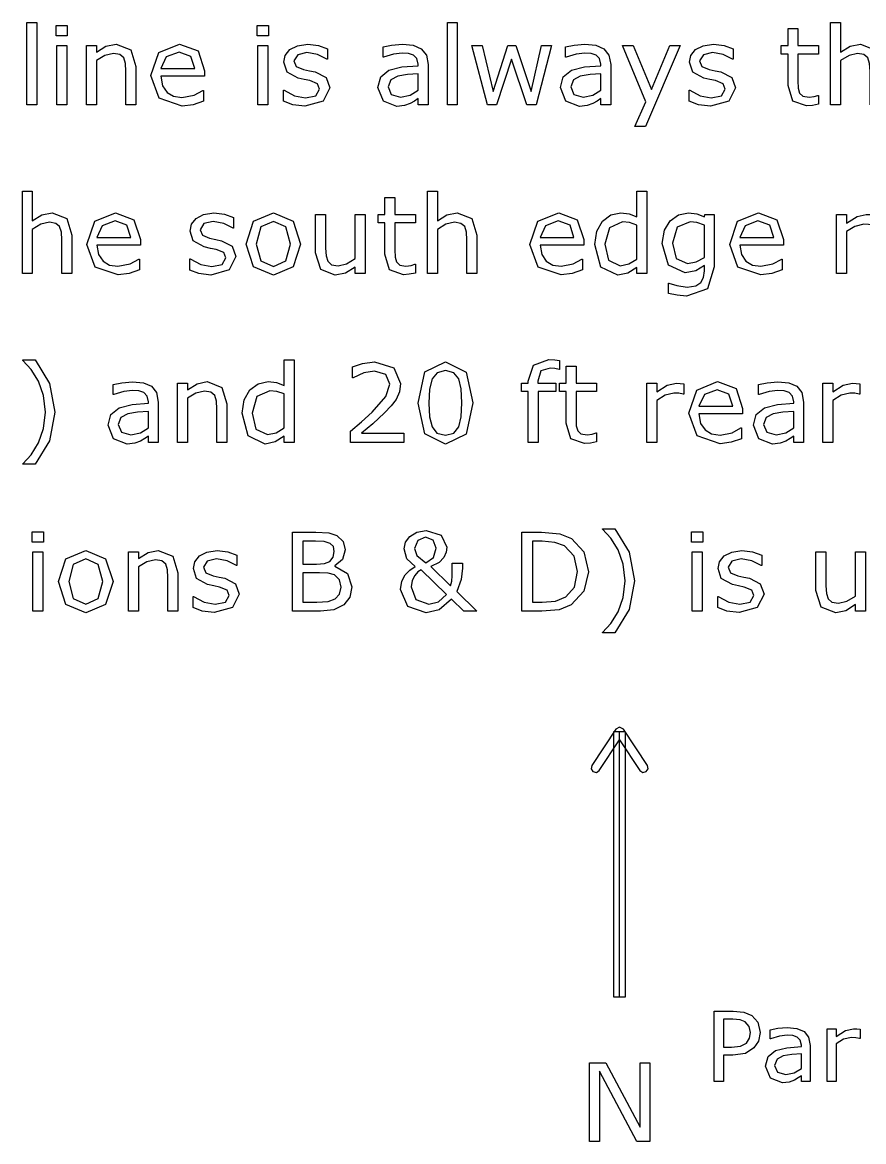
# Model space of a CAD drawing. Extents: x -1 to 182, y 89 to 480.
# Drawn here: x 29.22 to 47.69, y 88.9 to 113.46 of the extents above; entities that cross this region are included whole.
import ezdxf

# ---------------------------------------------------------------- set-up
doc = ezdxf.new("R2010")
doc.units = 0

msp = doc.modelspace()

# ---------------------------------------------------------------- linework, layer by layer
at = {"layer": 'Layer 1', "color": 7}
for points in [[(29.538858, 111.65494), (29.320265, 111.65494), (29.320265, 113.464132), (29.538858, 113.464132), (29.538858, 111.65494)], [(30.206258, 113.171132), (29.959762, 113.171132), (29.959762, 113.397854), (30.206258, 113.397854), (30.206258, 113.171132)], [(34.622273, 113.171132), (34.375777, 113.171132), (34.375777, 113.397854), (34.622273, 113.397854), (34.622273, 113.171132)], [(38.769699, 111.65494), (38.551108, 111.65494), (38.551108, 113.464132), (38.769699, 113.464132), (38.769699, 111.65494)], [(46.700601, 111.666555), (46.565724, 111.639832), (46.436663, 111.629249), (46.134356, 111.736219), (46.030875, 112.079225), (46.030875, 112.769892), (45.883209, 112.769892), (45.883209, 112.953592), (46.030875, 112.953592), (46.030875, 113.326813), (46.249466, 113.326813), (46.249466, 112.953592), (46.700601, 112.953592), (46.700601, 112.769892), (46.249466, 112.769892), (46.249466, 112.178047), (46.254122, 112.017603), (46.286677, 111.910633), (46.356442, 111.842026), (46.493641, 111.821124), (46.605264, 111.836205), (46.688978, 111.862955), (46.700593, 111.862955), (46.700601, 111.666555)], [(48.050516, 111.654913), (47.831926, 111.654913), (47.831926, 112.394396), (47.821475, 112.561824), (47.783105, 112.685093), (47.699388, 112.757166), (47.557537, 112.781507), (47.37034, 112.737322), (47.183142, 112.62453), (47.183142, 111.654966), (46.964551, 111.654966), (46.964551, 113.464158), (47.183142, 113.464158), (47.183142, 112.809553), (47.394755, 112.942083), (47.619162, 112.989761), (47.940072, 112.863026), (48.05053, 112.497927), (48.050516, 111.654913)], [(30.192315, 111.65494), (29.973724, 111.65494), (29.973724, 112.953698), (30.192315, 112.953698), (30.192315, 111.65494)], [(31.710826, 111.65494), (31.492235, 111.65494), (31.492235, 112.394423), (31.481758, 112.561851), (31.443388, 112.68512), (31.359671, 112.757192), (31.21782, 112.781534), (31.030622, 112.737349), (30.843425, 112.624557), (30.843425, 111.654966), (30.624834, 111.654966), (30.624834, 112.953725), (30.843425, 112.953725), (30.843425, 112.809553), (31.055041, 112.942083), (31.279444, 112.989761), (31.600354, 112.863026), (31.710812, 112.497927), (31.710826, 111.65494)], [(33.218872, 112.281657), (32.261955, 112.281657), (32.297999, 112.072346), (32.396828, 111.92701), (32.539843, 111.843296), (32.723554, 111.815383), (32.989817, 111.867717), (33.181664, 111.97236), (33.193279, 111.97236), (33.193279, 111.733997), (32.967711, 111.656104), (32.725866, 111.624698), (32.221246, 111.799111), (32.039861, 112.296765), (32.213107, 112.802542), (32.671217, 112.989734), (33.075844, 112.83625), (33.218859, 112.400243), (33.218872, 112.281657)], [(33.006094, 112.449085), (32.91889, 112.715335), (32.659604, 112.809527), (32.37939, 112.706048), (32.261955, 112.449085), (33.006094, 112.449085)], [(34.60833, 111.65494), (34.389739, 111.65494), (34.389739, 112.953698), (34.60833, 112.953698), (34.60833, 111.65494)], [(35.968709, 112.029324), (35.821046, 111.737489), (35.419909, 111.623534), (35.154807, 111.657268), (34.953658, 111.732833), (34.953658, 111.978181), (34.965273, 111.978181), (35.195492, 111.853774), (35.438501, 111.808424), (35.664069, 111.854938), (35.745457, 112.001437), (35.701274, 112.117695), (35.531518, 112.185137), (35.409431, 112.209479), (35.273393, 112.239694), (35.030387, 112.372251), (34.95946, 112.588521), (34.992017, 112.739677), (35.093173, 112.866412), (35.25828, 112.952455), (35.483845, 112.984998), (35.718716, 112.955947), (35.917539, 112.887341), (35.917539, 112.653635), (35.905924, 112.653635), (35.702449, 112.757113), (35.467579, 112.800134), (35.265265, 112.75362), (35.182713, 112.617598), (35.232711, 112.496657), (35.390839, 112.430406), (35.525716, 112.402492), (35.651289, 112.376828), (35.886157, 112.257078), (35.968709, 112.029166), (35.968709, 112.029324)], [(38.127879, 111.65494), (37.91045, 111.65494), (37.91045, 111.79329), (37.831384, 111.737489), (37.736042, 111.681689), (37.610468, 111.637504), (37.444199, 111.618983), (37.146543, 111.73524), (37.024459, 112.031732), (37.087245, 112.270095), (37.26863, 112.414266), (37.553496, 112.485201), (37.91045, 112.513115), (37.91045, 112.546822), (37.883708, 112.670065), (37.809294, 112.746821), (37.697672, 112.782857), (37.561634, 112.792117), (37.369785, 112.768834), (37.151194, 112.70372), (37.139579, 112.70372), (37.139579, 112.925785), (37.324451, 112.964149), (37.562809, 112.985051), (37.801166, 112.961768), (37.977897, 112.885012), (38.089519, 112.746662), (38.127889, 112.536213), (38.127879, 111.65494)], [(40.835849, 112.953698), (40.497497, 111.65494), (40.295184, 111.65494), (39.961484, 112.656042), (39.63011, 111.65494), (39.42896, 111.65494), (39.087122, 112.953698), (39.315015, 112.953698), (39.55337, 111.947939), (39.87777, 112.953698), (40.057991, 112.953698), (40.390529, 111.947939), (40.616097, 112.953698), (40.835849, 112.953698)], [(42.13693, 111.65494), (41.919504, 111.65494), (41.919504, 111.79329), (41.840439, 111.737489), (41.745096, 111.681689), (41.619522, 111.637504), (41.453253, 111.618983), (41.155597, 111.73524), (41.033511, 112.031732), (41.096299, 112.270095), (41.277681, 112.414266), (41.562547, 112.485201), (41.919504, 112.513115), (41.919504, 112.546822), (41.89276, 112.670065), (41.818346, 112.746821), (41.706726, 112.782857), (41.570688, 112.792117), (41.378839, 112.768834), (41.160249, 112.70372), (41.148633, 112.70372), (41.148633, 112.925785), (41.333506, 112.964149), (41.571863, 112.985051), (41.810221, 112.961768), (41.986954, 112.885012), (42.098574, 112.746662), (42.136944, 112.536213), (42.13693, 111.65494)], [(43.662418, 112.953698), (42.904324, 111.175912), (42.670618, 111.175912), (42.912463, 111.717725), (42.395055, 112.953698), (42.632248, 112.953698), (43.031062, 111.99096), (43.433361, 112.953698), (43.662418, 112.953698)], [(44.876296, 112.029324), (44.728629, 111.737489), (44.327492, 111.623534), (44.062393, 111.657268), (43.861242, 111.732833), (43.861242, 111.978181), (43.872857, 111.978181), (44.103073, 111.853774), (44.346082, 111.808424), (44.57165, 111.854938), (44.653041, 112.001437), (44.608858, 112.117695), (44.439099, 112.185137), (44.317015, 112.209479), (44.180977, 112.239694), (43.937968, 112.372251), (43.867041, 112.588521), (43.899598, 112.739677), (44.000756, 112.866412), (44.165861, 112.952455), (44.391429, 112.984998), (44.626297, 112.955947), (44.825123, 112.887341), (44.825123, 112.653635), (44.813508, 112.653635), (44.610033, 112.757113), (44.375165, 112.800134), (44.172852, 112.75362), (44.090296, 112.617598), (44.140295, 112.496657), (44.298425, 112.430406), (44.433299, 112.402492), (44.558873, 112.376828), (44.793743, 112.257078), (44.876296, 112.029166), (44.876296, 112.029324)], [(37.91045, 111.974688), (37.91045, 112.336294), (37.674418, 112.318831), (37.460479, 112.285097), (37.308161, 112.201383), (37.250027, 112.046761), (37.317464, 111.878142), (37.523264, 111.822341), (37.733716, 111.866527), (37.91045, 111.974662), (37.91045, 111.974688)], [(41.919504, 111.974688), (41.919504, 112.336294), (41.683472, 112.318831), (41.46953, 112.285097), (41.317215, 112.201383), (41.259078, 112.046761), (41.326515, 111.878142), (41.532318, 111.822341), (41.74277, 111.866527), (41.919504, 111.974662), (41.919504, 111.974688)], [(30.305088, 107.950804), (30.086498, 107.950804), (30.086498, 108.690287), (30.07602, 108.857715), (30.03765, 108.980984), (29.953934, 109.053057), (29.812083, 109.077398), (29.624885, 109.033213), (29.437687, 108.920421), (29.437687, 107.950804), (29.219097, 107.950804), (29.219097, 109.759996), (29.437687, 109.759996), (29.437687, 109.105391), (29.649303, 109.237921), (29.873707, 109.285599), (30.194617, 109.158864), (30.305075, 108.793765), (30.305088, 107.950804)], [(37.848805, 107.962446), (37.713931, 107.935723), (37.584867, 107.925139), (37.28256, 108.03211), (37.179079, 108.375116), (37.179079, 109.065783), (37.031415, 109.065783), (37.031415, 109.249483), (37.179079, 109.249483), (37.179079, 109.622704), (37.397669, 109.622704), (37.397669, 109.249483), (37.848805, 109.249483), (37.848805, 109.065783), (37.397669, 109.065783), (37.397669, 108.473938), (37.402326, 108.313494), (37.434883, 108.206523), (37.504646, 108.137917), (37.641845, 108.117015), (37.753467, 108.132096), (37.837184, 108.158846), (37.848799, 108.158846), (37.848805, 107.962446)], [(39.19872, 107.950804), (38.98013, 107.950804), (38.98013, 108.690287), (38.969679, 108.857715), (38.931309, 108.980984), (38.847592, 109.053057), (38.705741, 109.077398), (38.518543, 109.033213), (38.331346, 108.920421), (38.331346, 107.950804), (38.112755, 107.950804), (38.112755, 109.759996), (38.331346, 109.759996), (38.331346, 109.105391), (38.542962, 109.237921), (38.767365, 109.285599), (39.088275, 109.158864), (39.198733, 108.793765), (39.19872, 107.950804)], [(42.928721, 107.950804), (42.710131, 107.950804), (42.710131, 108.086853), (42.51363, 107.960117), (42.291553, 107.914768), (41.921806, 108.093811), (41.785768, 108.590301), (41.832279, 108.884464), (41.960176, 109.104227), (42.143886, 109.239085), (42.362477, 109.285599), (42.543862, 109.263374), (42.710131, 109.197096), (42.710131, 109.759864), (42.928721, 109.759864), (42.928721, 107.950804)], [(31.813134, 108.577522), (30.856217, 108.577522), (30.892261, 108.36821), (30.991094, 108.222875), (31.134106, 108.139161), (31.317817, 108.111247), (31.58408, 108.163582), (31.775926, 108.268224), (31.787541, 108.268224), (31.787541, 108.029861), (31.561974, 107.951968), (31.320129, 107.920562), (30.815508, 108.094975), (30.634124, 108.592629), (30.80737, 109.098406), (31.265482, 109.285599), (31.670106, 109.132114), (31.813121, 108.696108), (31.813134, 108.577522)], [(31.600357, 108.74495), (31.513153, 109.0112), (31.253867, 109.105391), (30.973652, 109.001913), (30.856217, 108.74495), (31.600357, 108.74495)], [(33.909516, 108.325189), (33.761849, 108.033354), (33.360712, 107.919398), (33.095613, 107.953132), (32.894461, 108.028697), (32.894461, 108.274045), (32.906077, 108.274045), (33.136296, 108.149638), (33.379302, 108.104289), (33.604869, 108.150802), (33.68626, 108.297302), (33.642078, 108.41356), (33.472321, 108.481002), (33.350235, 108.505344), (33.214197, 108.535559), (32.971188, 108.668115), (32.900264, 108.884385), (32.932818, 109.035541), (33.033976, 109.162277), (33.199081, 109.248319), (33.424649, 109.280863), (33.659519, 109.251812), (33.858343, 109.183205), (33.858343, 108.949499), (33.846727, 108.949499), (33.643252, 109.052977), (33.408385, 109.095999), (33.206071, 109.049485), (33.123519, 108.913463), (33.173514, 108.792522), (33.331645, 108.72627), (33.466519, 108.698357), (33.592093, 108.672692), (33.826963, 108.552942), (33.909516, 108.32503), (33.909516, 108.325189)], [(35.329194, 108.599588), (35.166414, 108.098468), (34.730395, 107.914768), (34.29205, 108.098468), (34.130432, 108.599588), (34.29205, 109.100735), (34.730395, 109.285599), (35.166414, 109.100735), (35.329194, 108.599588), (35.329194, 108.599588)], [(35.103626, 108.599588), (35.004797, 108.973999), (34.730395, 109.097242), (34.453668, 108.973999), (34.355999, 108.599588), (34.454829, 108.228696), (34.730395, 108.103124), (35.003632, 108.227531), (35.103626, 108.599588), (35.103626, 108.599588)], [(36.744223, 107.950804), (36.52563, 107.950804), (36.52563, 108.094975), (36.314017, 107.961281), (36.090775, 107.914768), (35.77219, 108.039175), (35.658242, 108.406601), (35.658242, 109.249563), (35.876836, 109.249563), (35.876836, 108.51008), (35.886149, 108.340323), (35.925683, 108.220546), (36.007071, 108.146146), (36.152412, 108.122862), (36.337284, 108.167048), (36.525643, 108.279839), (36.525643, 109.249536), (36.744237, 109.249536), (36.744223, 107.950804)], [(41.543923, 108.577522), (40.587006, 108.577522), (40.62305, 108.36821), (40.721882, 108.222875), (40.864897, 108.139161), (41.048605, 108.111247), (41.314868, 108.163582), (41.506717, 108.268224), (41.518333, 108.268224), (41.518333, 108.029861), (41.292765, 107.951968), (41.05092, 107.920562), (40.5463, 108.094975), (40.364917, 108.592629), (40.538161, 109.098406), (40.996273, 109.285599), (41.400897, 109.132114), (41.543912, 108.696108), (41.543923, 108.577522)], [(41.331145, 108.74495), (41.243942, 109.0112), (40.984655, 109.105391), (40.704441, 109.001913), (40.587006, 108.74495), (41.331145, 108.74495)], [(42.710131, 108.270553), (42.710131, 109.015856), (42.552, 109.070493), (42.399685, 109.085574), (42.113655, 108.957675), (42.011335, 108.594905), (42.090401, 108.242586), (42.343874, 108.122836), (42.532233, 108.163529), (42.710131, 108.2705), (42.710131, 108.270553)], [(44.412349, 108.098468), (44.26236, 107.613619), (43.800761, 107.458971), (43.598447, 107.474052), (43.405436, 107.514771), (43.405436, 107.738), (43.417052, 107.738), (43.586808, 107.68683), (43.819353, 107.65545), (44.004225, 107.682199), (44.11817, 107.7566), (44.176307, 107.865899), (44.193743, 108.008906), (44.193743, 108.127519), (44.00422, 108.008906), (43.775165, 107.970542), (43.405421, 108.13797), (43.269383, 108.612367), (43.315891, 108.90071), (43.444952, 109.111159), (43.628662, 109.239059), (43.843763, 109.285572), (44.032125, 109.262289), (44.193743, 109.193709), (44.207687, 109.24951), (44.412326, 109.24951), (44.412349, 108.098468)], [(44.193759, 108.307753), (44.193759, 109.015856), (44.030977, 109.071657), (43.882149, 109.089119), (43.598447, 108.968205), (43.494963, 108.617077), (43.571703, 108.285687), (43.82634, 108.172921), (44.017025, 108.208958), (44.193759, 108.307779), (44.193759, 108.307753)], [(45.929696, 108.577522), (44.972779, 108.577522), (45.008823, 108.36821), (45.107655, 108.222875), (45.25067, 108.139161), (45.434378, 108.111247), (45.700641, 108.163582), (45.89249, 108.268224), (45.904105, 108.268224), (45.904105, 108.029861), (45.678538, 107.951968), (45.436693, 107.920562), (44.932075, 108.094975), (44.75069, 108.592629), (44.923934, 109.098406), (45.382046, 109.285599), (45.786673, 109.132114), (45.929685, 108.696108), (45.929696, 108.577522)], [(45.716918, 108.74495), (45.629714, 109.0112), (45.370428, 109.105391), (45.090214, 109.001913), (44.972779, 108.74495), (45.716918, 108.74495)], [(47.908644, 109.0112), (47.897029, 109.0112), (47.801687, 109.027604), (47.693554, 109.033425), (47.498218, 108.988075), (47.316833, 108.872982), (47.316833, 107.950804), (47.098243, 107.950804), (47.098243, 109.249563), (47.316833, 109.249563), (47.316833, 109.057713), (47.545888, 109.205377), (47.749363, 109.249563), (47.831918, 109.246123), (47.908658, 109.23554), (47.908644, 109.0112)], [(29.931857, 104.911724), (29.817909, 104.282678), (29.498163, 103.767614), (29.2319, 103.767614), (29.2319, 103.779256), (29.410959, 103.975762), (29.570251, 104.233889), (29.684196, 104.547817), (29.727218, 104.911751), (29.684196, 105.27452), (29.570251, 105.589612), (29.410959, 105.84774), (29.2319, 106.044219), (29.2319, 106.055861), (29.498163, 106.055861), (29.817909, 105.54077), (29.931857, 104.911751), (29.931857, 104.911724)], [(35.185017, 104.246642), (34.966427, 104.246642), (34.966427, 104.382691), (34.769926, 104.255955), (34.547848, 104.210606), (34.178104, 104.389649), (34.042066, 104.886139), (34.088575, 105.180302), (34.216474, 105.400065), (34.400182, 105.534923), (34.618773, 105.581437), (34.800157, 105.559212), (34.966427, 105.492934), (34.966427, 106.055702), (35.185017, 106.055702), (35.185017, 104.246642)], [(37.596496, 104.246642), (36.424475, 104.246642), (36.424475, 104.489661), (36.668645, 104.698947), (36.8977, 104.907068), (37.203497, 105.250073), (37.28605, 105.525636), (37.19652, 105.736086), (36.94886, 105.812815), (36.719805, 105.775614), (36.479122, 105.661658), (36.467507, 105.661658), (36.467507, 105.905842), (36.687259, 105.980243), (36.954686, 106.013977), (37.3721, 105.884913), (37.523254, 105.537251), (37.497668, 105.352387), (37.424419, 105.19078), (37.317448, 105.048911), (37.169781, 104.894288), (36.912821, 104.65709), (36.665163, 104.445476), (37.596501, 104.445476), (37.596496, 104.246642)], [(39.108029, 105.11286), (38.961527, 104.428014), (38.509228, 104.210606), (38.053444, 104.431506), (37.910429, 105.110532), (38.055769, 105.791886), (38.509228, 106.012813), (38.963853, 105.788394), (39.108029, 105.11286), (39.108029, 105.11286)], [(41.016048, 105.844221), (41.004433, 105.844221), (40.910252, 105.865123), (40.807933, 105.876764), (40.603296, 105.813979), (40.540508, 105.589586), (40.540508, 105.545401), (40.93467, 105.545401), (40.93467, 105.361701), (40.547485, 105.361701), (40.547485, 104.246642), (40.328894, 104.246642), (40.328894, 105.361701), (40.181228, 105.361701), (40.181228, 105.545401), (40.328894, 105.545401), (40.328894, 105.588422), (40.444001, 105.943042), (40.77654, 106.067449), (40.907926, 106.06057), (41.016059, 106.044166), (41.016048, 105.844221)], [(41.828789, 104.258257), (41.693915, 104.231534), (41.564852, 104.220951), (41.262544, 104.327922), (41.159063, 104.670927), (41.159063, 105.361595), (41.0114, 105.361595), (41.0114, 105.545295), (41.159063, 105.545295), (41.159063, 105.918516), (41.377654, 105.918516), (41.377654, 105.545295), (41.828789, 105.545295), (41.828789, 105.361595), (41.377654, 105.361595), (41.377654, 104.769749), (41.38231, 104.609306), (41.414867, 104.502335), (41.48463, 104.433729), (41.621832, 104.412827), (41.733452, 104.427908), (41.817169, 104.454657), (41.828784, 104.454657), (41.828789, 104.258257)], [(38.802235, 104.584991), (38.856882, 104.805918), (38.871989, 105.11286), (38.856882, 105.419829), (38.80107, 105.64073), (38.689451, 105.775614), (38.509228, 105.820964), (38.327845, 105.775614), (38.215061, 105.638428), (38.160415, 105.414009), (38.146471, 105.110532), (38.15925, 104.807082), (38.213897, 104.588483), (38.322032, 104.450106), (38.509228, 104.402455), (38.690612, 104.447804), (38.802235, 104.584991), (38.802235, 104.584991)], [(32.203807, 104.246642), (31.986378, 104.246642), (31.986378, 104.384992), (31.907315, 104.329192), (31.811973, 104.273391), (31.686399, 104.229206), (31.52013, 104.210685), (31.222474, 104.326943), (31.100388, 104.623435), (31.163176, 104.861797), (31.344558, 105.005969), (31.629424, 105.076903), (31.986378, 105.104817), (31.986378, 105.138525), (31.959637, 105.261768), (31.885223, 105.338523), (31.773603, 105.374559), (31.637565, 105.38382), (31.445716, 105.360536), (31.227125, 105.295423), (31.21551, 105.295423), (31.21551, 105.517487), (31.400382, 105.555852), (31.63874, 105.576754), (31.877097, 105.55347), (32.053831, 105.476715), (32.165451, 105.338364), (32.20382, 105.127915), (32.203807, 104.246642)], [(33.710689, 104.246642), (33.492099, 104.246642), (33.492099, 104.986125), (33.481648, 105.153553), (33.443278, 105.276822), (33.359564, 105.348895), (33.21771, 105.373236), (33.030513, 105.329051), (32.843315, 105.216259), (32.843315, 104.246642), (32.624724, 104.246642), (32.624724, 105.545401), (32.843315, 105.545401), (32.843315, 105.401229), (33.054931, 105.533759), (33.279334, 105.581437), (33.600244, 105.454702), (33.710703, 105.089603), (33.710689, 104.246642)], [(34.966427, 104.566391), (34.966427, 105.311694), (34.808296, 105.366331), (34.655981, 105.381412), (34.369951, 105.253513), (34.267631, 104.890743), (34.346697, 104.538424), (34.60017, 104.418674), (34.788529, 104.459367), (34.966427, 104.566338), (34.966427, 104.566391)], [(43.740298, 105.307038), (43.728683, 105.307038), (43.633338, 105.323442), (43.525205, 105.329263), (43.329869, 105.283913), (43.148484, 105.16882), (43.148484, 104.246642), (42.929893, 104.246642), (42.929893, 105.545401), (43.148484, 105.545401), (43.148484, 105.353551), (43.377541, 105.501215), (43.581016, 105.545401), (43.663569, 105.541961), (43.740309, 105.531378), (43.740298, 105.307038)], [(45.033241, 104.87336), (44.076324, 104.87336), (44.112368, 104.664048), (44.2112, 104.518713), (44.354213, 104.434999), (44.537923, 104.407085), (44.804186, 104.45942), (44.996033, 104.564062), (45.007648, 104.564062), (45.007648, 104.325699), (44.78208, 104.247806), (44.540236, 104.2164), (44.035615, 104.390813), (43.854233, 104.888467), (44.027476, 105.394244), (44.485589, 105.581437), (44.890213, 105.427952), (45.033228, 104.991946), (45.033241, 104.87336)], [(44.820463, 105.040788), (44.733259, 105.307038), (44.473973, 105.401229), (44.193759, 105.297751), (44.076324, 105.040788), (44.820463, 105.040788)], [(46.373854, 104.246642), (46.156428, 104.246642), (46.156428, 104.384992), (46.077362, 104.329192), (45.98202, 104.273391), (45.856446, 104.229206), (45.690177, 104.210685), (45.392521, 104.326943), (45.270434, 104.623435), (45.333223, 104.861797), (45.514607, 105.005969), (45.799473, 105.076903), (46.156428, 105.104817), (46.156428, 105.138525), (46.129684, 105.261768), (46.05527, 105.338523), (45.94365, 105.374559), (45.807612, 105.38382), (45.615763, 105.360536), (45.397172, 105.295423), (45.385557, 105.295423), (45.385557, 105.517487), (45.570429, 105.555852), (45.808787, 105.576754), (46.047144, 105.55347), (46.223878, 105.476715), (46.335497, 105.338364), (46.373867, 105.127915), (46.373854, 104.246642)], [(47.605173, 105.307038), (47.593558, 105.307038), (47.498215, 105.323442), (47.39008, 105.329263), (47.194744, 105.283913), (47.013362, 105.16882), (47.013362, 104.246642), (46.794769, 104.246642), (46.794769, 105.545401), (47.013362, 105.545401), (47.013362, 105.353551), (47.242416, 105.501215), (47.445891, 105.545401), (47.528444, 105.541961), (47.605184, 105.531378), (47.605173, 105.307038)], [(31.986378, 104.566391), (31.986378, 104.927996), (31.750346, 104.910534), (31.536407, 104.876799), (31.384092, 104.793085), (31.325955, 104.638463), (31.393392, 104.469844), (31.599195, 104.414044), (31.809647, 104.458229), (31.986378, 104.566364), (31.986378, 104.566391)], [(46.156428, 104.566391), (46.156428, 104.927996), (45.920396, 104.910534), (45.706454, 104.876799), (45.554139, 104.793085), (45.496002, 104.638463), (45.563442, 104.469844), (45.769242, 104.414044), (45.979694, 104.458229), (46.156428, 104.566364), (46.156428, 104.566391)], [(29.684196, 102.058673), (29.4377, 102.058673), (29.4377, 102.285394), (29.684196, 102.285394), (29.684196, 102.058673)], [(36.455875, 101.075006), (36.407041, 100.847121), (36.275655, 100.684323), (36.060551, 100.575024), (35.76406, 100.54248), (35.150142, 100.54248), (35.150142, 102.273779), (35.662902, 102.273779), (35.946606, 102.259756), (36.126827, 102.201627), (36.26519, 102.072563), (36.308212, 101.885371), (36.245423, 101.674922), (36.077993, 101.536545), (36.077993, 101.527284), (36.35472, 101.372636), (36.455875, 101.07498), (36.455875, 101.075006)], [(38.883631, 101.599383), (38.883631, 101.487782), (38.854564, 101.236614), (38.755734, 100.970364), (39.195241, 100.54248), (38.909211, 100.54248), (38.64295, 100.802936), (38.36971, 100.571558), (38.082518, 100.506444), (37.680217, 100.647123), (37.520925, 101.018041), (37.551156, 101.202906), (37.622083, 101.33779), (37.723238, 101.440104), (37.845325, 101.524983), (37.660453, 101.693575), (37.604642, 101.907517), (37.634873, 102.05518), (37.72789, 102.184244), (37.879043, 102.274943), (38.086008, 102.309815), (38.411567, 102.207501), (38.535979, 101.950538), (38.522036, 101.834254), (38.474366, 101.71916), (38.368559, 101.609861), (38.190661, 101.520326), (38.62203, 101.099427), (38.646451, 101.201741), (38.655764, 101.318026), (38.656822, 101.463361), (38.656822, 101.599383), (38.883631, 101.599383)], [(41.649737, 101.40637), (41.546256, 100.978486), (41.273019, 100.68083), (41.007917, 100.575024), (40.624222, 100.54248), (40.187038, 100.54248), (40.187038, 102.273779), (40.61957, 102.273779), (41.021871, 102.236552), (41.275342, 102.136566), (41.550908, 101.842403), (41.649737, 101.40637), (41.649737, 101.40637)], [(42.66014, 101.207509), (42.546195, 100.578463), (42.226446, 100.0634), (41.960183, 100.0634), (41.960183, 100.075041), (42.139243, 100.271547), (42.298535, 100.529674), (42.412483, 100.843602), (42.455501, 101.207536), (42.412483, 101.570306), (42.298535, 101.885397), (42.139243, 102.143525), (41.960183, 102.340004), (41.960183, 102.351646), (42.226446, 102.351646), (42.546195, 101.836555), (42.66014, 101.207536), (42.66014, 101.207509)], [(44.157722, 102.05862), (43.911226, 102.05862), (43.911226, 102.285341), (44.157722, 102.285341), (44.157722, 102.05862)], [(36.06869, 101.855182), (36.047761, 101.960989), (35.980324, 102.030759), (35.847774, 102.069124), (35.654763, 102.077326), (35.380361, 102.077326), (35.380361, 101.577343), (35.678017, 101.577343), (35.850099, 101.587927), (35.968696, 101.63444), (36.045436, 101.723949), (36.068692, 101.855341), (36.06869, 101.855182)], [(38.308086, 101.927281), (38.241811, 102.10053), (38.07438, 102.16448), (37.899972, 102.092381), (37.832535, 101.917968), (37.877879, 101.763345), (38.076705, 101.60404), (38.248788, 101.722626), (38.308086, 101.927281), (38.308086, 101.927281)], [(41.409057, 101.40981), (41.33813, 101.752815), (41.126514, 101.972578), (40.909088, 102.052799), (40.633522, 102.076082), (40.417257, 102.076082), (40.417257, 100.740124), (40.633522, 100.740124), (40.923039, 100.764465), (41.150932, 100.855138), (41.343943, 101.072572), (41.409057, 101.409757), (41.409057, 101.40981)], [(29.670253, 100.54248), (29.451662, 100.54248), (29.451662, 101.841239), (29.670253, 101.841239), (29.670253, 100.54248)], [(31.209692, 101.191264), (31.04691, 100.690144), (30.61089, 100.506444), (30.172548, 100.690144), (30.01093, 101.191264), (30.172548, 101.692411), (30.61089, 101.877275), (31.04691, 101.692411), (31.209692, 101.191264), (31.209692, 101.191264)], [(32.634021, 100.54248), (32.415431, 100.54248), (32.415431, 101.281963), (32.404953, 101.449391), (32.366584, 101.57266), (32.282867, 101.644733), (32.141016, 101.669074), (31.953818, 101.624889), (31.766621, 101.512097), (31.766621, 100.54248), (31.54803, 100.54248), (31.54803, 101.841239), (31.766621, 101.841239), (31.766621, 101.697067), (31.978234, 101.829597), (32.20264, 101.877275), (32.52355, 101.75054), (32.634008, 101.385441), (32.634021, 100.54248)], [(33.982773, 100.916865), (33.835109, 100.62503), (33.433972, 100.511074), (33.168871, 100.544808), (32.967722, 100.620373), (32.967722, 100.865721), (32.979337, 100.865721), (33.209556, 100.741314), (33.452565, 100.695965), (33.678132, 100.742478), (33.759521, 100.888978), (33.715338, 101.005236), (33.545581, 101.072678), (33.423497, 101.09702), (33.287459, 101.127235), (33.044451, 101.259791), (32.973524, 101.476061), (33.006081, 101.627217), (33.107236, 101.753953), (33.272344, 101.839995), (33.497911, 101.872539), (33.732779, 101.843488), (33.931605, 101.774881), (33.931605, 101.541175), (33.91999, 101.541175), (33.716515, 101.644653), (33.481645, 101.687675), (33.279331, 101.641161), (33.196779, 101.505139), (33.246777, 101.384198), (33.404905, 101.317946), (33.539782, 101.290033), (33.665355, 101.264368), (33.900223, 101.144618), (33.982776, 100.916706), (33.982773, 100.916865)], [(44.143779, 100.542427), (43.925188, 100.542427), (43.925188, 101.841186), (44.143779, 101.841186), (44.143779, 100.542427)], [(45.504159, 100.916812), (45.356495, 100.624977), (44.955358, 100.511021), (44.690257, 100.544755), (44.489107, 100.62032), (44.489107, 100.865668), (44.500723, 100.865668), (44.730941, 100.741261), (44.97395, 100.695912), (45.199518, 100.742425), (45.280906, 100.888925), (45.236724, 101.005183), (45.066967, 101.072625), (44.944883, 101.096967), (44.808845, 101.127182), (44.565836, 101.259738), (44.49491, 101.476008), (44.527467, 101.627164), (44.628622, 101.7539), (44.79373, 101.839942), (45.019297, 101.872486), (45.254165, 101.843435), (45.452991, 101.774828), (45.452991, 101.541122), (45.441376, 101.541122), (45.237901, 101.6446), (45.003031, 101.687622), (44.800717, 101.641108), (44.718165, 101.505086), (44.768163, 101.384145), (44.926291, 101.317893), (45.061168, 101.28998), (45.186741, 101.264315), (45.421609, 101.144565), (45.504161, 100.916653), (45.504159, 100.916812)], [(47.730765, 100.542427), (47.512174, 100.542427), (47.512174, 100.686598), (47.300561, 100.552905), (47.077319, 100.506391), (46.758732, 100.630798), (46.644787, 100.998224), (46.644787, 101.841186), (46.863377, 101.841186), (46.863377, 101.101703), (46.872691, 100.931946), (46.912222, 100.812169), (46.993613, 100.737769), (47.138954, 100.714485), (47.323826, 100.758671), (47.512185, 100.871463), (47.512185, 101.841159), (47.730776, 101.841159), (47.730765, 100.542427)], [(30.984124, 101.191264), (30.885292, 101.565675), (30.61089, 101.688918), (30.334166, 101.565675), (30.236497, 101.191264), (30.335327, 100.820372), (30.61089, 100.6948), (30.88413, 100.819207), (30.984124, 101.191264), (30.984124, 101.191264)], [(38.533654, 100.908742), (37.977873, 101.450555), (37.905785, 101.404042), (37.833697, 101.327313), (37.780211, 101.218013), (37.759283, 101.073842), (37.858115, 100.799443), (38.140655, 100.695965), (38.354594, 100.748273), (38.533654, 100.908742), (38.533654, 100.908742)], [(36.216356, 101.065693), (36.184963, 101.231983), (36.071016, 101.336626), (35.934978, 101.373826), (35.741967, 101.383087), (35.380361, 101.383087), (35.380361, 100.738959), (35.684994, 100.738959), (35.932652, 100.754041), (36.090783, 100.812169), (36.186125, 100.915648), (36.216356, 101.06564), (36.216356, 101.065693)], [(42.250598, 97.951948), (41.721432, 97.158199), (41.706447, 97.083516), (41.748821, 97.020219), (41.8235, 97.005235), (41.886796, 97.047603), (42.33328, 97.717342), (42.779764, 97.047603), (42.84306, 97.005235), (42.917739, 97.020219), (42.960113, 97.083516), (42.945128, 97.158199), (42.415962, 97.951948), (42.33328, 97.996313), (42.250598, 97.951948), (42.250598, 97.951948)], [(42.200989, 97.89665), (42.200989, 92.075824), (42.465572, 92.075824), (42.465572, 97.89665), (42.200989, 97.89665)], [(42.33328, 92.075824), (42.33328, 97.89665)], [(45.41836, 91.29758), (45.382186, 91.107397), (45.282968, 90.956506), (45.094865, 90.836623), (44.820979, 90.797359), (44.616343, 90.797359), (44.616343, 90.223743), (44.411704, 90.223743), (44.411704, 91.762664), (44.829248, 91.762664), (45.063859, 91.738851), (45.23439, 91.666488), (45.369783, 91.519723), (45.41836, 91.297527), (45.41836, 91.29758)], [(45.205453, 91.292288), (45.177547, 91.430771), (45.092799, 91.526894), (44.97911, 91.572375), (44.818913, 91.586928), (44.616343, 91.586928), (44.616343, 90.971984), (44.788941, 90.971984), (44.990479, 90.99368), (45.116569, 91.064985), (45.184781, 91.169363), (45.205445, 91.292367), (45.205453, 91.292288)], [(46.518033, 90.223611), (46.324763, 90.223611), (46.324763, 90.346589), (46.254482, 90.29698), (46.169733, 90.24737), (46.058111, 90.208106), (45.910318, 90.191702), (45.645735, 90.295048), (45.537213, 90.558599), (45.593025, 90.770477), (45.754256, 90.898641), (46.00747, 90.961691), (46.324763, 90.986562), (46.324763, 91.01654), (46.301004, 91.126103), (46.234858, 91.194313), (46.135639, 91.226354), (46.014717, 91.234556), (45.844185, 91.213918), (45.649883, 91.156028), (45.639538, 91.156028), (45.639538, 91.353433), (45.803871, 91.387538), (46.015744, 91.406059), (46.227616, 91.385421), (46.384712, 91.317212), (46.483931, 91.194233), (46.518038, 91.007147), (46.518033, 90.223611)], [(47.612536, 91.166188), (47.602191, 91.166188), (47.517443, 91.18074), (47.421325, 91.186031), (47.247692, 91.145735), (47.086461, 91.043421), (47.086461, 90.223743), (46.892159, 90.223743), (46.892159, 91.378198), (47.086461, 91.378198), (47.086461, 91.207648), (47.290065, 91.338907), (47.470934, 91.378198), (47.544314, 91.375023), (47.612526, 91.365763), (47.612536, 91.166188)], [(46.324763, 90.507826), (46.324763, 90.829268), (46.114957, 90.813657), (45.924788, 90.78368), (45.789395, 90.709253), (45.73772, 90.571802), (45.797664, 90.421942), (45.980599, 90.372333), (46.167667, 90.411597), (46.324763, 90.50772), (46.324763, 90.507826)], [(42.996029, 88.900828), (42.711163, 88.900828), (41.890283, 90.449565), (41.890283, 88.900828), (41.675183, 88.900828), (41.675183, 90.632127), (42.032137, 90.632127), (42.780925, 89.218248), (42.780925, 90.632127), (42.996029, 90.632127), (42.996029, 88.900828)]]:
    msp.add_lwpolyline(points, dxfattribs=at)

doc.saveas('drawing.dxf')
